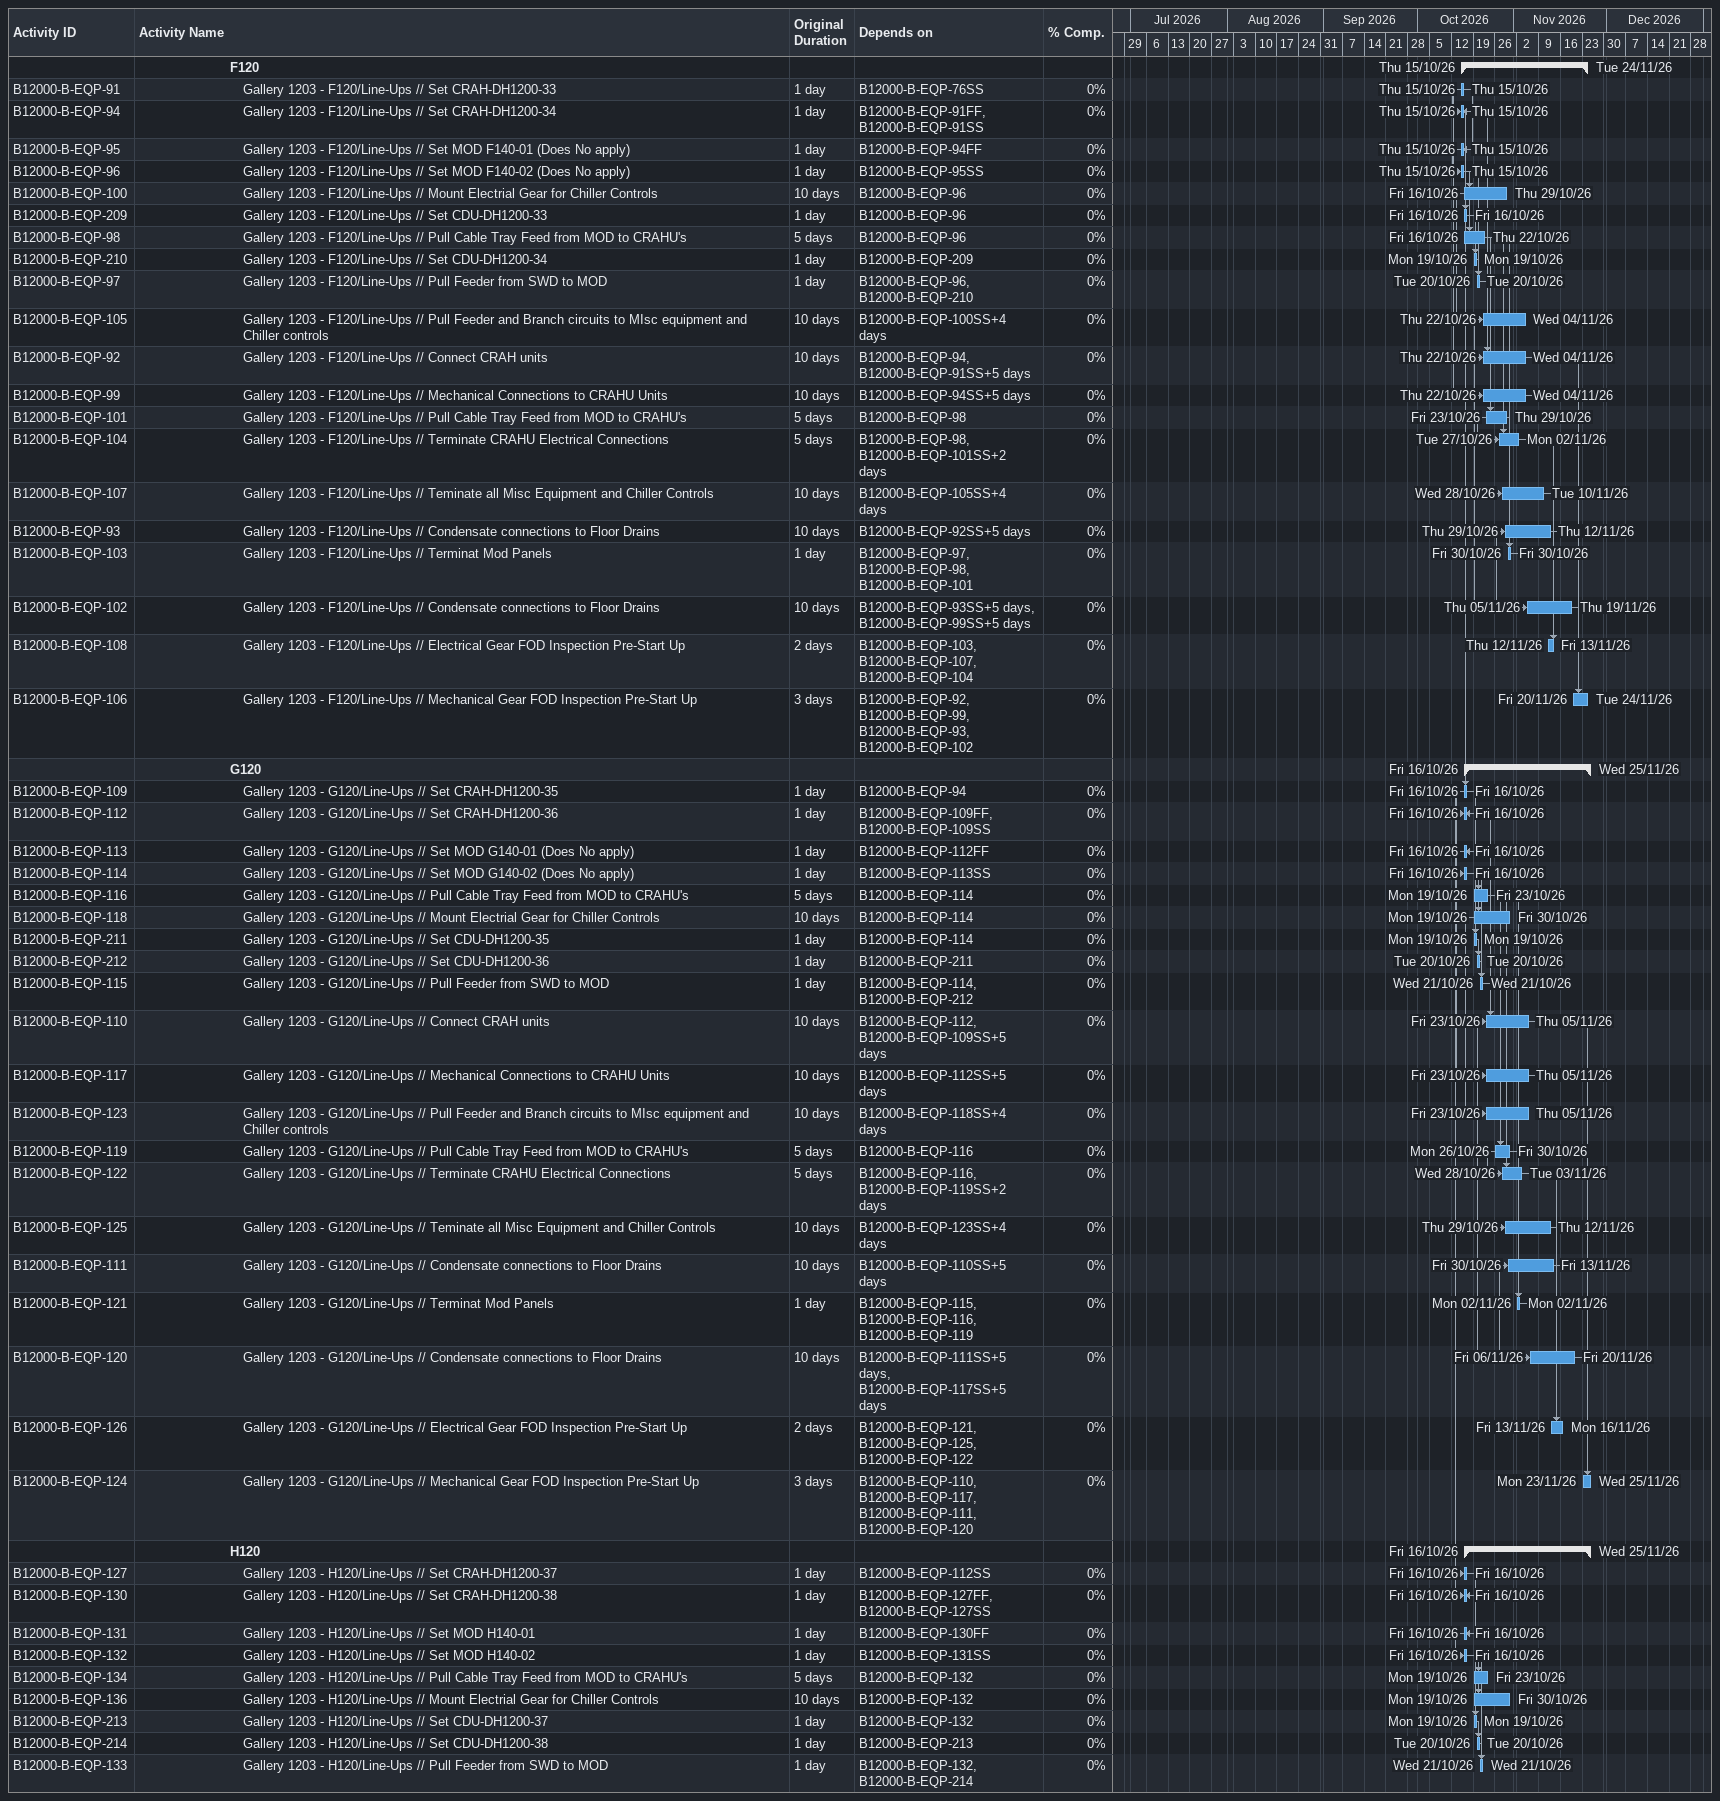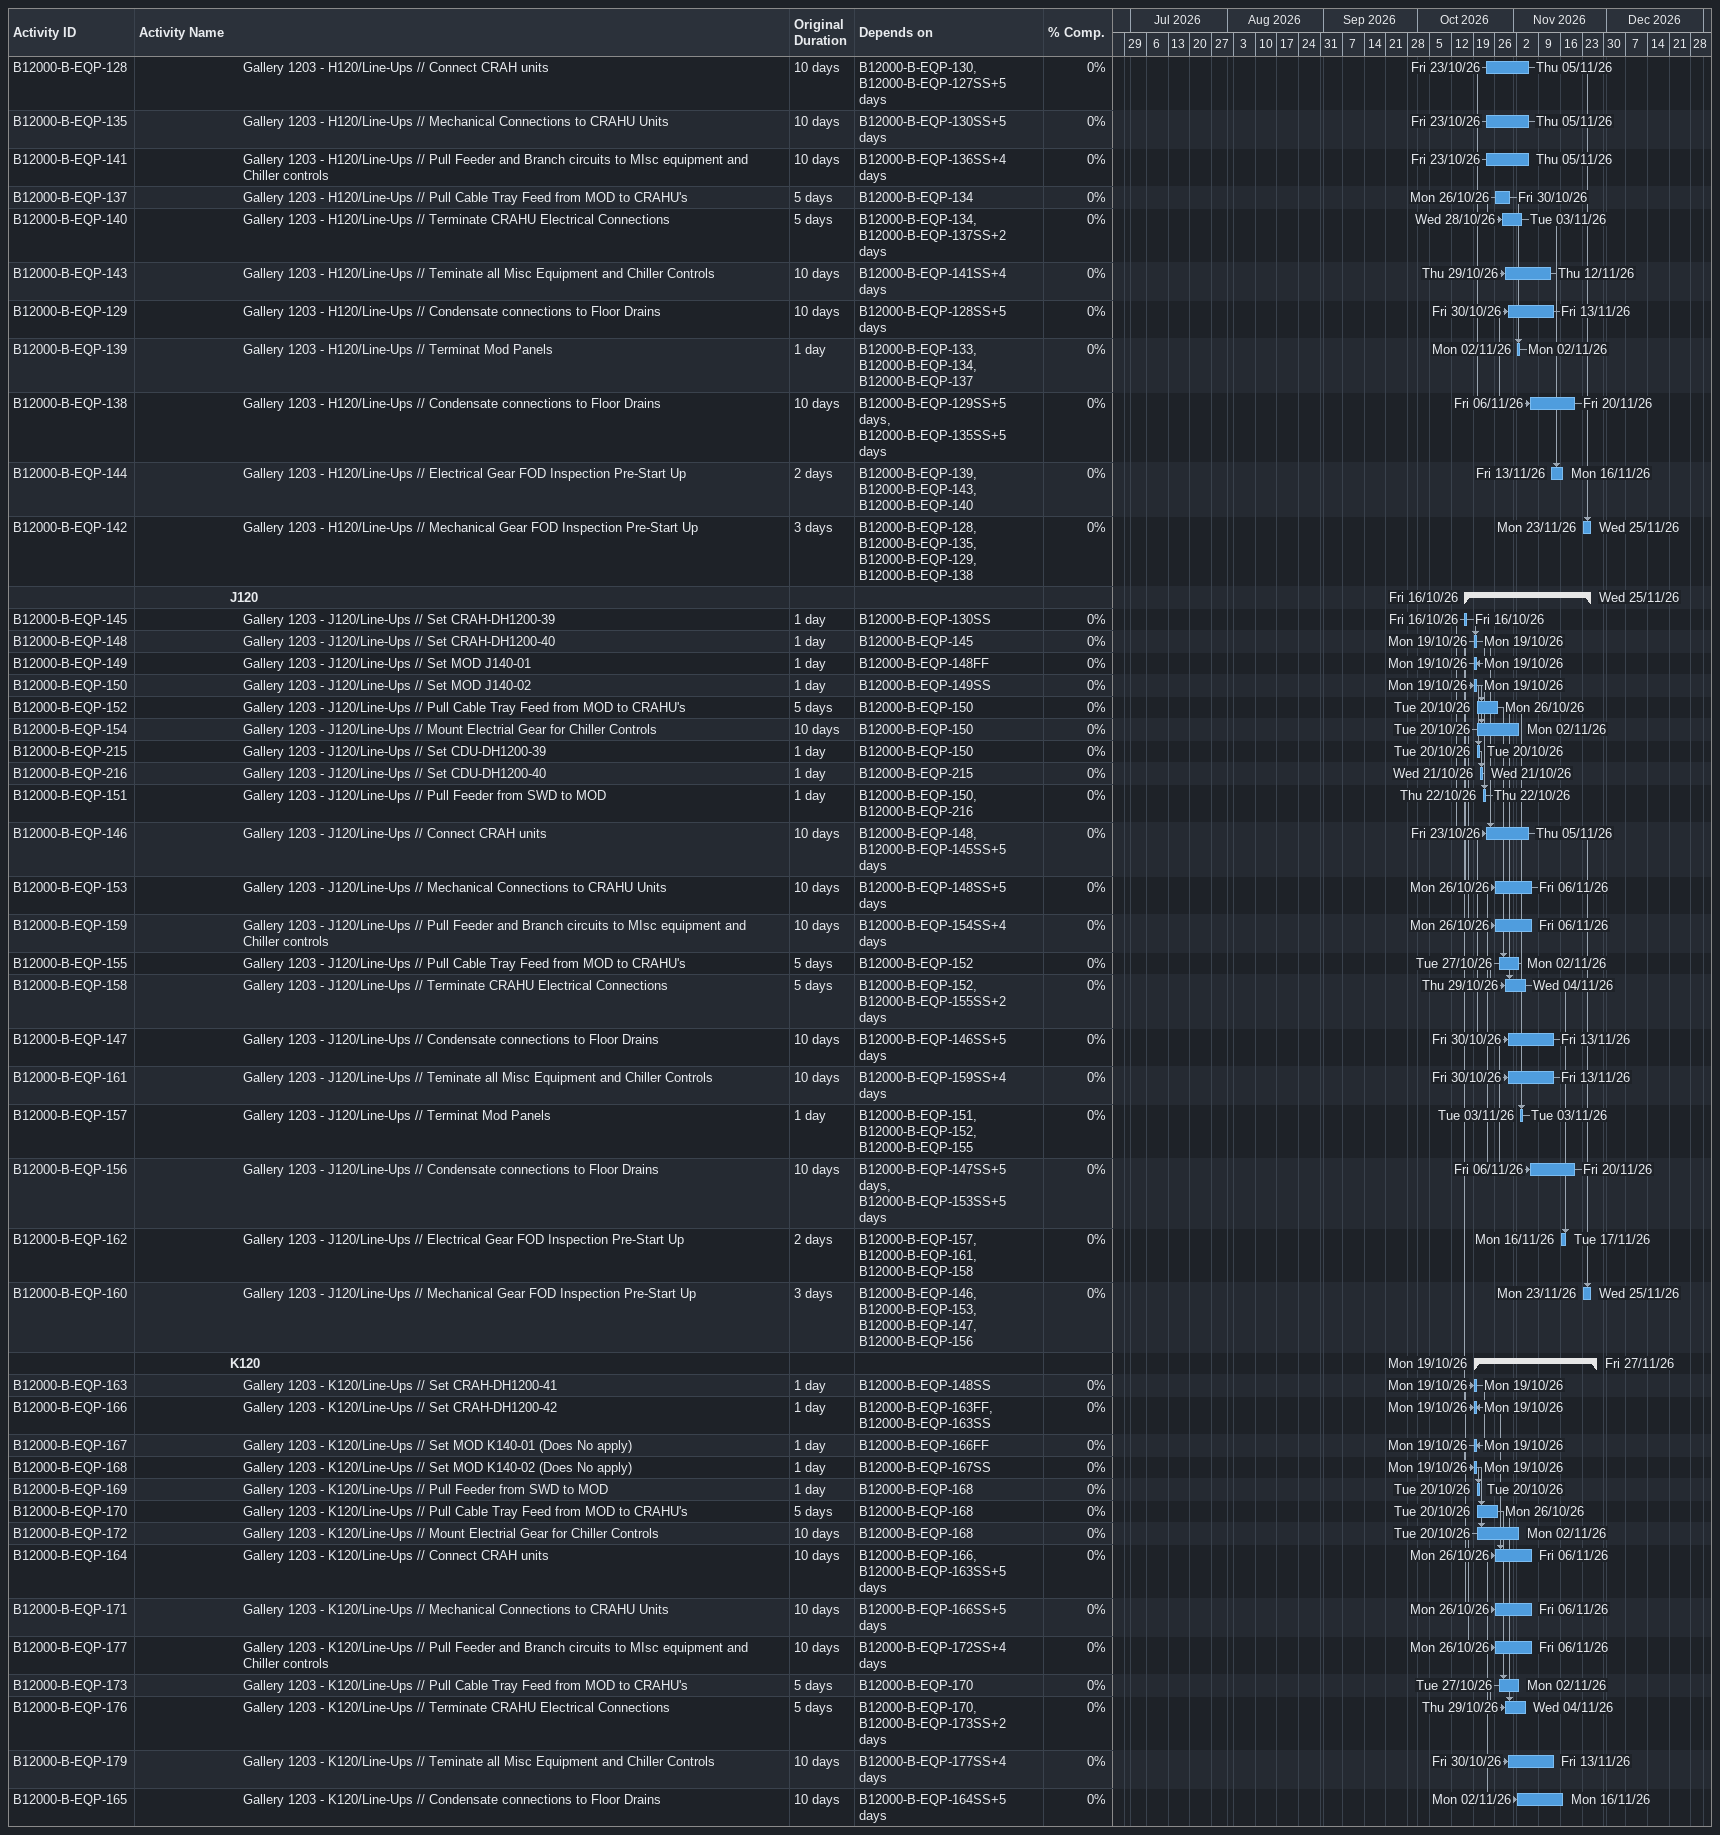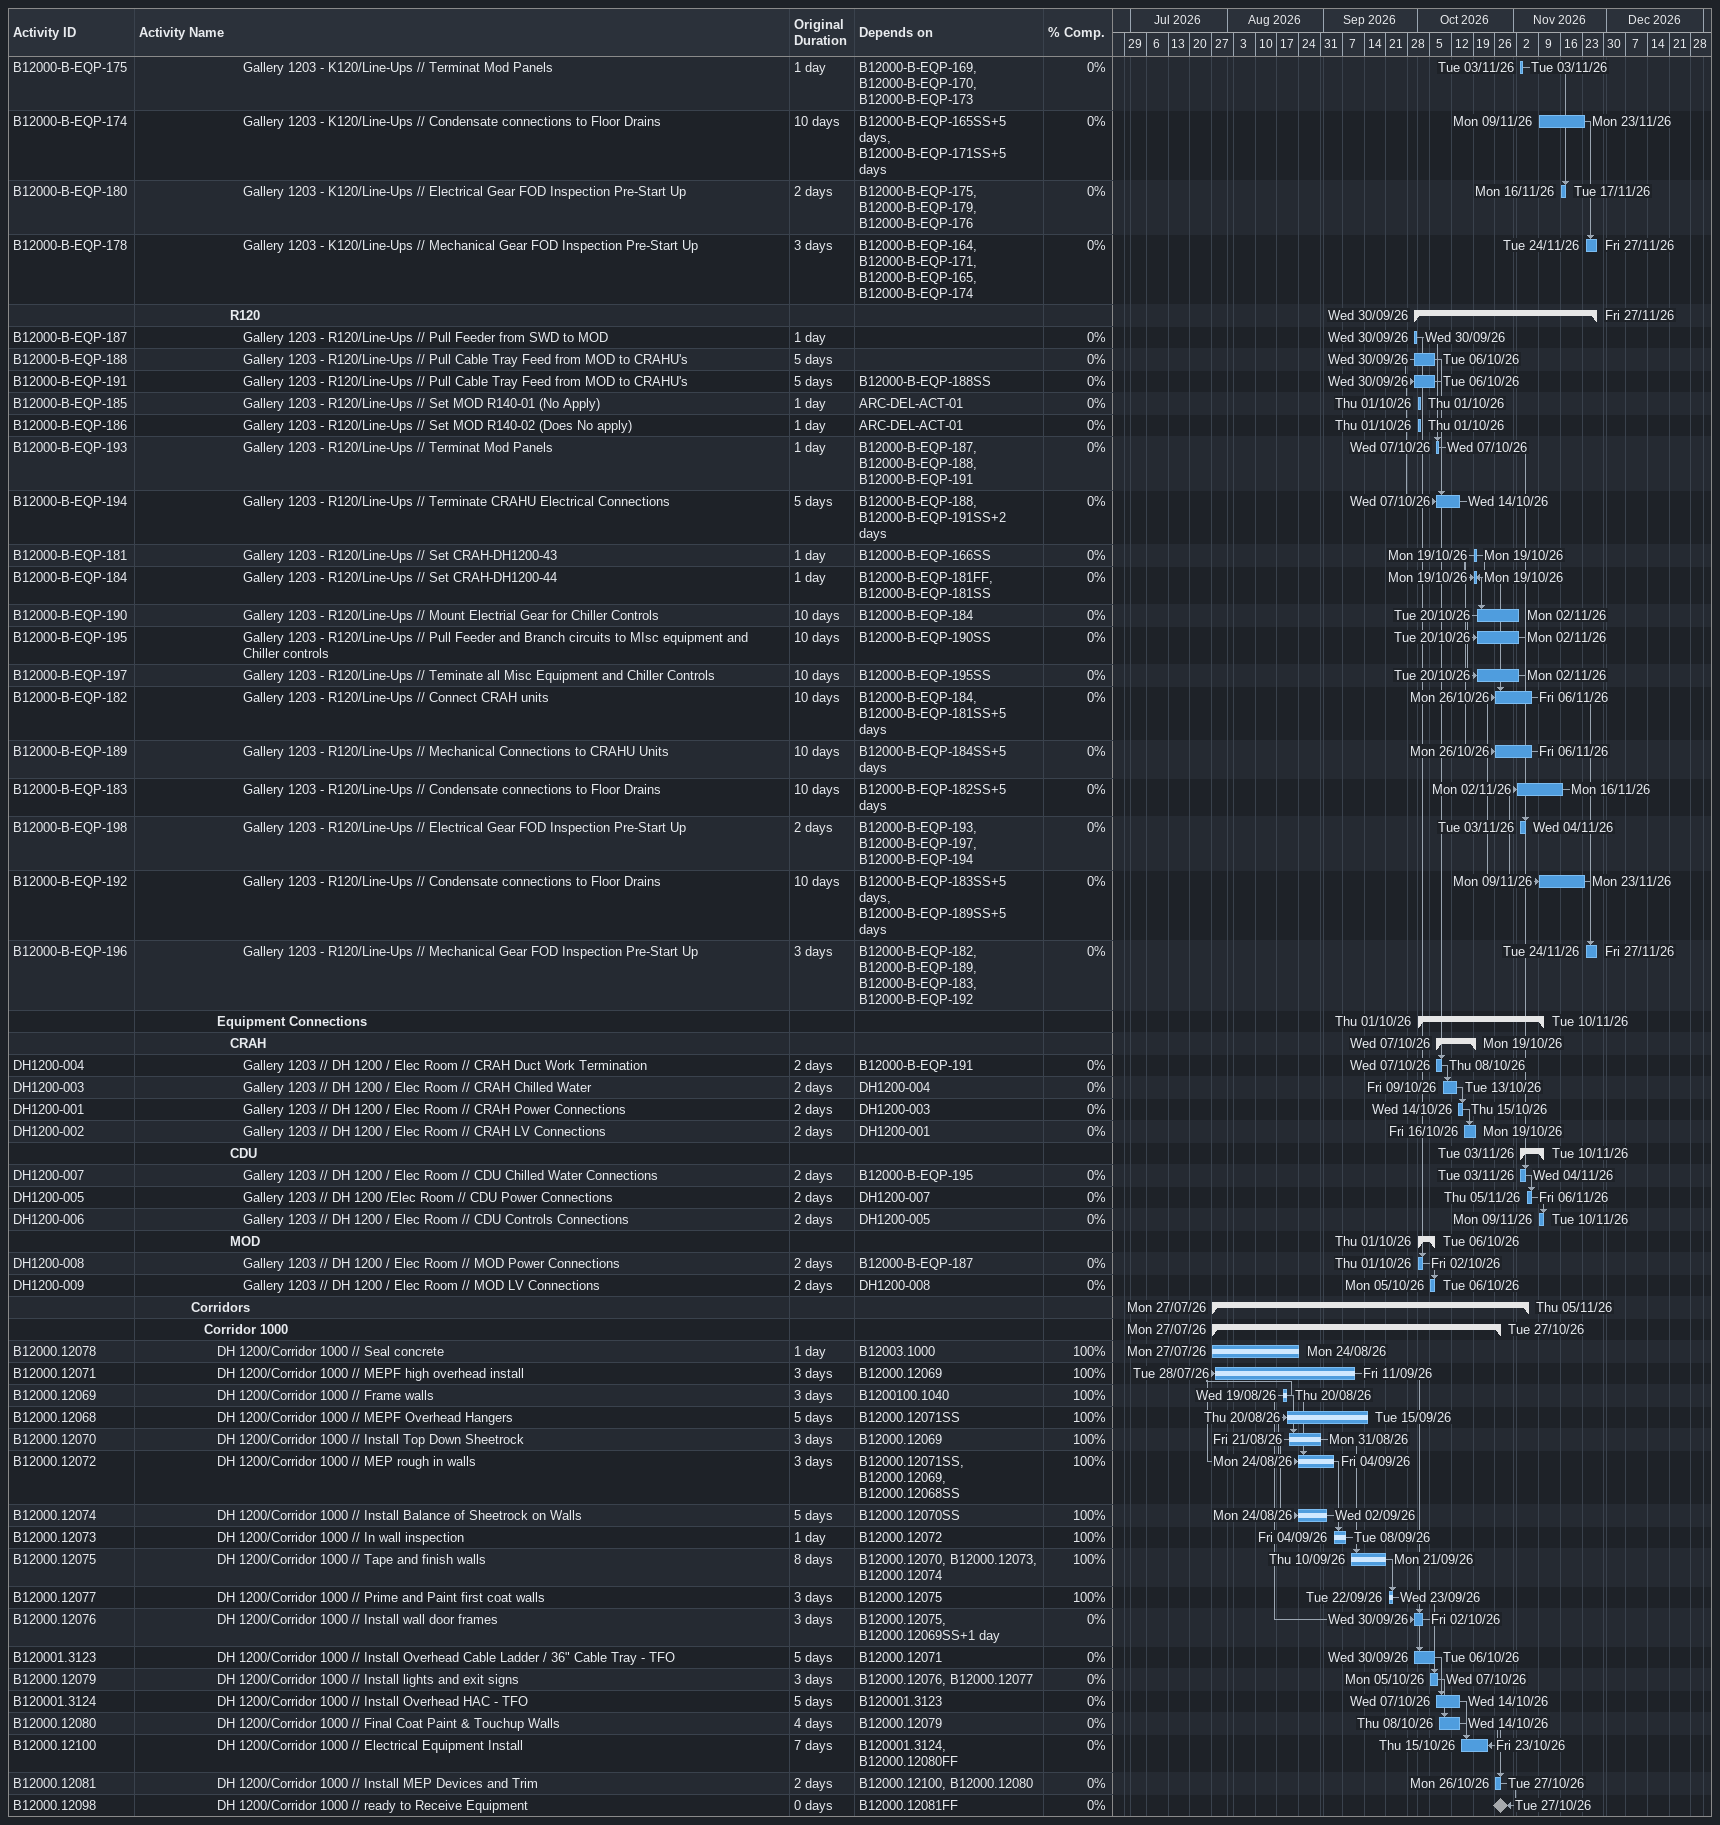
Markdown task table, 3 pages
| ID | Level | Task | Original duration | Start | Finish | Predecessors | % complete |
|---|---|---|---|---|---|---|---|
|  | 8 | **F120** |  | 2026-10-15 | 2026-11-24 |  |  |
| B12000-B-EQP-91 | 9 | Gallery 1203 - F120/Line-Ups // Set CRAH-DH1200-33 | 1d | 2026-10-15 | 2026-10-15 | B12000-B-EQP-76SS | 0 |
| B12000-B-EQP-94 | 9 | Gallery 1203 - F120/Line-Ups // Set CRAH-DH1200-34 | 1d | 2026-10-15 | 2026-10-15 | B12000-B-EQP-91FF, B12000-B-EQP-91SS | 0 |
| B12000-B-EQP-95 | 9 | Gallery 1203 - F120/Line-Ups // Set MOD F140-01 (Does No apply) | 1d | 2026-10-15 | 2026-10-15 | B12000-B-EQP-94FF | 0 |
| B12000-B-EQP-96 | 9 | Gallery 1203 - F120/Line-Ups // Set MOD F140-02 (Does No apply) | 1d | 2026-10-15 | 2026-10-15 | B12000-B-EQP-95SS | 0 |
| B12000-B-EQP-100 | 9 | Gallery 1203 - F120/Line-Ups // Mount Electrial Gear for Chiller Controls | 10d | 2026-10-16 | 2026-10-29 | B12000-B-EQP-96 | 0 |
| B12000-B-EQP-209 | 9 | Gallery 1203 - F120/Line-Ups // Set CDU-DH1200-33 | 1d | 2026-10-16 | 2026-10-16 | B12000-B-EQP-96 | 0 |
| B12000-B-EQP-98 | 9 | Gallery 1203 - F120/Line-Ups // Pull Cable Tray Feed from MOD to CRAHU's | 5d | 2026-10-16 | 2026-10-22 | B12000-B-EQP-96 | 0 |
| B12000-B-EQP-210 | 9 | Gallery 1203 - F120/Line-Ups // Set CDU-DH1200-34 | 1d | 2026-10-19 | 2026-10-19 | B12000-B-EQP-209 | 0 |
| B12000-B-EQP-97 | 9 | Gallery 1203 - F120/Line-Ups // Pull Feeder from SWD to MOD | 1d | 2026-10-20 | 2026-10-20 | B12000-B-EQP-96, B12000-B-EQP-210 | 0 |
| B12000-B-EQP-105 | 9 | Gallery 1203 - F120/Line-Ups // Pull Feeder and Branch circuits to MIsc equipment and Chiller controls | 10d | 2026-10-22 | 2026-11-04 | B12000-B-EQP-100SS+4d | 0 |
| B12000-B-EQP-92 | 9 | Gallery 1203 - F120/Line-Ups // Connect CRAH units | 10d | 2026-10-22 | 2026-11-04 | B12000-B-EQP-94, B12000-B-EQP-91SS+5d | 0 |
| B12000-B-EQP-99 | 9 | Gallery 1203 - F120/Line-Ups // Mechanical Connections to CRAHU Units | 10d | 2026-10-22 | 2026-11-04 | B12000-B-EQP-94SS+5d | 0 |
| B12000-B-EQP-101 | 9 | Gallery 1203 - F120/Line-Ups // Pull Cable Tray Feed from MOD to CRAHU's | 5d | 2026-10-23 | 2026-10-29 | B12000-B-EQP-98 | 0 |
| B12000-B-EQP-104 | 9 | Gallery 1203 - F120/Line-Ups // Terminate CRAHU Electrical Connections | 5d | 2026-10-27 | 2026-11-02 | B12000-B-EQP-98, B12000-B-EQP-101SS+2d | 0 |
| B12000-B-EQP-107 | 9 | Gallery 1203 - F120/Line-Ups // Teminate all Misc Equipment and Chiller Controls | 10d | 2026-10-28 | 2026-11-10 | B12000-B-EQP-105SS+4d | 0 |
| B12000-B-EQP-93 | 9 | Gallery 1203 - F120/Line-Ups // Condensate connections to Floor Drains | 10d | 2026-10-29 | 2026-11-12 | B12000-B-EQP-92SS+5d | 0 |
| B12000-B-EQP-103 | 9 | Gallery 1203 - F120/Line-Ups // Terminat Mod Panels | 1d | 2026-10-30 | 2026-10-30 | B12000-B-EQP-97, B12000-B-EQP-98, B12000-B-EQP-101 | 0 |
| B12000-B-EQP-102 | 9 | Gallery 1203 - F120/Line-Ups // Condensate connections to Floor Drains | 10d | 2026-11-05 | 2026-11-19 | B12000-B-EQP-93SS+5d, B12000-B-EQP-99SS+5d | 0 |
| B12000-B-EQP-108 | 9 | Gallery 1203 - F120/Line-Ups // Electrical Gear FOD Inspection Pre-Start Up | 2d | 2026-11-12 | 2026-11-13 | B12000-B-EQP-103, B12000-B-EQP-107, B12000-B-EQP-104 | 0 |
| B12000-B-EQP-106 | 9 | Gallery 1203 - F120/Line-Ups // Mechanical Gear FOD Inspection Pre-Start Up | 3d | 2026-11-20 | 2026-11-24 | B12000-B-EQP-92, B12000-B-EQP-99, B12000-B-EQP-93, B12000-B-EQP-102 | 0 |
|  | 8 | **G120** |  | 2026-10-16 | 2026-11-25 |  |  |
| B12000-B-EQP-109 | 9 | Gallery 1203 - G120/Line-Ups // Set CRAH-DH1200-35 | 1d | 2026-10-16 | 2026-10-16 | B12000-B-EQP-94 | 0 |
| B12000-B-EQP-112 | 9 | Gallery 1203 - G120/Line-Ups // Set CRAH-DH1200-36 | 1d | 2026-10-16 | 2026-10-16 | B12000-B-EQP-109FF, B12000-B-EQP-109SS | 0 |
| B12000-B-EQP-113 | 9 | Gallery 1203 - G120/Line-Ups // Set MOD G140-01 (Does No apply) | 1d | 2026-10-16 | 2026-10-16 | B12000-B-EQP-112FF | 0 |
| B12000-B-EQP-114 | 9 | Gallery 1203 - G120/Line-Ups // Set MOD G140-02 (Does No apply) | 1d | 2026-10-16 | 2026-10-16 | B12000-B-EQP-113SS | 0 |
| B12000-B-EQP-116 | 9 | Gallery 1203 - G120/Line-Ups // Pull Cable Tray Feed from MOD to CRAHU's | 5d | 2026-10-19 | 2026-10-23 | B12000-B-EQP-114 | 0 |
| B12000-B-EQP-118 | 9 | Gallery 1203 - G120/Line-Ups // Mount Electrial Gear for Chiller Controls | 10d | 2026-10-19 | 2026-10-30 | B12000-B-EQP-114 | 0 |
| B12000-B-EQP-211 | 9 | Gallery 1203 - G120/Line-Ups // Set CDU-DH1200-35 | 1d | 2026-10-19 | 2026-10-19 | B12000-B-EQP-114 | 0 |
| B12000-B-EQP-212 | 9 | Gallery 1203 - G120/Line-Ups // Set CDU-DH1200-36 | 1d | 2026-10-20 | 2026-10-20 | B12000-B-EQP-211 | 0 |
| B12000-B-EQP-115 | 9 | Gallery 1203 - G120/Line-Ups // Pull Feeder from SWD to MOD | 1d | 2026-10-21 | 2026-10-21 | B12000-B-EQP-114, B12000-B-EQP-212 | 0 |
| B12000-B-EQP-110 | 9 | Gallery 1203 - G120/Line-Ups // Connect CRAH units | 10d | 2026-10-23 | 2026-11-05 | B12000-B-EQP-112, B12000-B-EQP-109SS+5d | 0 |
| B12000-B-EQP-117 | 9 | Gallery 1203 - G120/Line-Ups // Mechanical Connections to CRAHU Units | 10d | 2026-10-23 | 2026-11-05 | B12000-B-EQP-112SS+5d | 0 |
| B12000-B-EQP-123 | 9 | Gallery 1203 - G120/Line-Ups // Pull Feeder and Branch circuits to MIsc equipment and Chiller controls | 10d | 2026-10-23 | 2026-11-05 | B12000-B-EQP-118SS+4d | 0 |
| B12000-B-EQP-119 | 9 | Gallery 1203 - G120/Line-Ups // Pull Cable Tray Feed from MOD to CRAHU's | 5d | 2026-10-26 | 2026-10-30 | B12000-B-EQP-116 | 0 |
| B12000-B-EQP-122 | 9 | Gallery 1203 - G120/Line-Ups // Terminate CRAHU Electrical Connections | 5d | 2026-10-28 | 2026-11-03 | B12000-B-EQP-116, B12000-B-EQP-119SS+2d | 0 |
| B12000-B-EQP-125 | 9 | Gallery 1203 - G120/Line-Ups // Teminate all Misc Equipment and Chiller Controls | 10d | 2026-10-29 | 2026-11-12 | B12000-B-EQP-123SS+4d | 0 |
| B12000-B-EQP-111 | 9 | Gallery 1203 - G120/Line-Ups // Condensate connections to Floor Drains | 10d | 2026-10-30 | 2026-11-13 | B12000-B-EQP-110SS+5d | 0 |
| B12000-B-EQP-121 | 9 | Gallery 1203 - G120/Line-Ups // Terminat Mod Panels | 1d | 2026-11-02 | 2026-11-02 | B12000-B-EQP-115, B12000-B-EQP-116, B12000-B-EQP-119 | 0 |
| B12000-B-EQP-120 | 9 | Gallery 1203 - G120/Line-Ups // Condensate connections to Floor Drains | 10d | 2026-11-06 | 2026-11-20 | B12000-B-EQP-111SS+5d, B12000-B-EQP-117SS+5d | 0 |
| B12000-B-EQP-126 | 9 | Gallery 1203 - G120/Line-Ups // Electrical Gear FOD Inspection Pre-Start Up | 2d | 2026-11-13 | 2026-11-16 | B12000-B-EQP-121, B12000-B-EQP-125, B12000-B-EQP-122 | 0 |
| B12000-B-EQP-124 | 9 | Gallery 1203 - G120/Line-Ups // Mechanical Gear FOD Inspection Pre-Start Up | 3d | 2026-11-23 | 2026-11-25 | B12000-B-EQP-110, B12000-B-EQP-117, B12000-B-EQP-111, B12000-B-EQP-120 | 0 |
|  | 8 | **H120** |  | 2026-10-16 | 2026-11-25 |  |  |
| B12000-B-EQP-127 | 9 | Gallery 1203 - H120/Line-Ups // Set CRAH-DH1200-37 | 1d | 2026-10-16 | 2026-10-16 | B12000-B-EQP-112SS | 0 |
| B12000-B-EQP-130 | 9 | Gallery 1203 - H120/Line-Ups // Set CRAH-DH1200-38 | 1d | 2026-10-16 | 2026-10-16 | B12000-B-EQP-127FF, B12000-B-EQP-127SS | 0 |
| B12000-B-EQP-131 | 9 | Gallery 1203 - H120/Line-Ups // Set MOD H140-01 | 1d | 2026-10-16 | 2026-10-16 | B12000-B-EQP-130FF | 0 |
| B12000-B-EQP-132 | 9 | Gallery 1203 - H120/Line-Ups // Set MOD H140-02 | 1d | 2026-10-16 | 2026-10-16 | B12000-B-EQP-131SS | 0 |
| B12000-B-EQP-134 | 9 | Gallery 1203 - H120/Line-Ups // Pull Cable Tray Feed from MOD to CRAHU's | 5d | 2026-10-19 | 2026-10-23 | B12000-B-EQP-132 | 0 |
| B12000-B-EQP-136 | 9 | Gallery 1203 - H120/Line-Ups // Mount Electrial Gear for Chiller Controls | 10d | 2026-10-19 | 2026-10-30 | B12000-B-EQP-132 | 0 |
| B12000-B-EQP-213 | 9 | Gallery 1203 - H120/Line-Ups // Set CDU-DH1200-37 | 1d | 2026-10-19 | 2026-10-19 | B12000-B-EQP-132 | 0 |
| B12000-B-EQP-214 | 9 | Gallery 1203 - H120/Line-Ups // Set CDU-DH1200-38 | 1d | 2026-10-20 | 2026-10-20 | B12000-B-EQP-213 | 0 |
| B12000-B-EQP-133 | 9 | Gallery 1203 - H120/Line-Ups // Pull Feeder from SWD to MOD | 1d | 2026-10-21 | 2026-10-21 | B12000-B-EQP-132, B12000-B-EQP-214 | 0 |
| B12000-B-EQP-128 | 9 | Gallery 1203 - H120/Line-Ups // Connect CRAH units | 10d | 2026-10-23 | 2026-11-05 | B12000-B-EQP-130, B12000-B-EQP-127SS+5d | 0 |
| B12000-B-EQP-135 | 9 | Gallery 1203 - H120/Line-Ups // Mechanical Connections to CRAHU Units | 10d | 2026-10-23 | 2026-11-05 | B12000-B-EQP-130SS+5d | 0 |
| B12000-B-EQP-141 | 9 | Gallery 1203 - H120/Line-Ups // Pull Feeder and Branch circuits to MIsc equipment and Chiller controls | 10d | 2026-10-23 | 2026-11-05 | B12000-B-EQP-136SS+4d | 0 |
| B12000-B-EQP-137 | 9 | Gallery 1203 - H120/Line-Ups // Pull Cable Tray Feed from MOD to CRAHU's | 5d | 2026-10-26 | 2026-10-30 | B12000-B-EQP-134 | 0 |
| B12000-B-EQP-140 | 9 | Gallery 1203 - H120/Line-Ups // Terminate CRAHU Electrical Connections | 5d | 2026-10-28 | 2026-11-03 | B12000-B-EQP-134, B12000-B-EQP-137SS+2d | 0 |
| B12000-B-EQP-143 | 9 | Gallery 1203 - H120/Line-Ups // Teminate all Misc Equipment and Chiller Controls | 10d | 2026-10-29 | 2026-11-12 | B12000-B-EQP-141SS+4d | 0 |
| B12000-B-EQP-129 | 9 | Gallery 1203 - H120/Line-Ups // Condensate connections to Floor Drains | 10d | 2026-10-30 | 2026-11-13 | B12000-B-EQP-128SS+5d | 0 |
| B12000-B-EQP-139 | 9 | Gallery 1203 - H120/Line-Ups // Terminat Mod Panels | 1d | 2026-11-02 | 2026-11-02 | B12000-B-EQP-133, B12000-B-EQP-134, B12000-B-EQP-137 | 0 |
| B12000-B-EQP-138 | 9 | Gallery 1203 - H120/Line-Ups // Condensate connections to Floor Drains | 10d | 2026-11-06 | 2026-11-20 | B12000-B-EQP-129SS+5d, B12000-B-EQP-135SS+5d | 0 |
| B12000-B-EQP-144 | 9 | Gallery 1203 - H120/Line-Ups // Electrical Gear FOD Inspection Pre-Start Up | 2d | 2026-11-13 | 2026-11-16 | B12000-B-EQP-139, B12000-B-EQP-143, B12000-B-EQP-140 | 0 |
| B12000-B-EQP-142 | 9 | Gallery 1203 - H120/Line-Ups // Mechanical Gear FOD Inspection Pre-Start Up | 3d | 2026-11-23 | 2026-11-25 | B12000-B-EQP-128, B12000-B-EQP-135, B12000-B-EQP-129, B12000-B-EQP-138 | 0 |
|  | 8 | **J120** |  | 2026-10-16 | 2026-11-25 |  |  |
| B12000-B-EQP-145 | 9 | Gallery 1203 - J120/Line-Ups // Set CRAH-DH1200-39 | 1d | 2026-10-16 | 2026-10-16 | B12000-B-EQP-130SS | 0 |
| B12000-B-EQP-148 | 9 | Gallery 1203 - J120/Line-Ups // Set CRAH-DH1200-40 | 1d | 2026-10-19 | 2026-10-19 | B12000-B-EQP-145 | 0 |
| B12000-B-EQP-149 | 9 | Gallery 1203 - J120/Line-Ups // Set MOD J140-01 | 1d | 2026-10-19 | 2026-10-19 | B12000-B-EQP-148FF | 0 |
| B12000-B-EQP-150 | 9 | Gallery 1203 - J120/Line-Ups // Set MOD J140-02 | 1d | 2026-10-19 | 2026-10-19 | B12000-B-EQP-149SS | 0 |
| B12000-B-EQP-152 | 9 | Gallery 1203 - J120/Line-Ups // Pull Cable Tray Feed from MOD to CRAHU's | 5d | 2026-10-20 | 2026-10-26 | B12000-B-EQP-150 | 0 |
| B12000-B-EQP-154 | 9 | Gallery 1203 - J120/Line-Ups // Mount Electrial Gear for Chiller Controls | 10d | 2026-10-20 | 2026-11-02 | B12000-B-EQP-150 | 0 |
| B12000-B-EQP-215 | 9 | Gallery 1203 - J120/Line-Ups // Set CDU-DH1200-39 | 1d | 2026-10-20 | 2026-10-20 | B12000-B-EQP-150 | 0 |
| B12000-B-EQP-216 | 9 | Gallery 1203 - J120/Line-Ups // Set CDU-DH1200-40 | 1d | 2026-10-21 | 2026-10-21 | B12000-B-EQP-215 | 0 |
| B12000-B-EQP-151 | 9 | Gallery 1203 - J120/Line-Ups // Pull Feeder from SWD to MOD | 1d | 2026-10-22 | 2026-10-22 | B12000-B-EQP-150, B12000-B-EQP-216 | 0 |
| B12000-B-EQP-146 | 9 | Gallery 1203 - J120/Line-Ups // Connect CRAH units | 10d | 2026-10-23 | 2026-11-05 | B12000-B-EQP-148, B12000-B-EQP-145SS+5d | 0 |
| B12000-B-EQP-153 | 9 | Gallery 1203 - J120/Line-Ups // Mechanical Connections to CRAHU Units | 10d | 2026-10-26 | 2026-11-06 | B12000-B-EQP-148SS+5d | 0 |
| B12000-B-EQP-159 | 9 | Gallery 1203 - J120/Line-Ups // Pull Feeder and Branch circuits to MIsc equipment and Chiller controls | 10d | 2026-10-26 | 2026-11-06 | B12000-B-EQP-154SS+4d | 0 |
| B12000-B-EQP-155 | 9 | Gallery 1203 - J120/Line-Ups // Pull Cable Tray Feed from MOD to CRAHU's | 5d | 2026-10-27 | 2026-11-02 | B12000-B-EQP-152 | 0 |
| B12000-B-EQP-158 | 9 | Gallery 1203 - J120/Line-Ups // Terminate CRAHU Electrical Connections | 5d | 2026-10-29 | 2026-11-04 | B12000-B-EQP-152, B12000-B-EQP-155SS+2d | 0 |
| B12000-B-EQP-147 | 9 | Gallery 1203 - J120/Line-Ups // Condensate connections to Floor Drains | 10d | 2026-10-30 | 2026-11-13 | B12000-B-EQP-146SS+5d | 0 |
| B12000-B-EQP-161 | 9 | Gallery 1203 - J120/Line-Ups // Teminate all Misc Equipment and Chiller Controls | 10d | 2026-10-30 | 2026-11-13 | B12000-B-EQP-159SS+4d | 0 |
| B12000-B-EQP-157 | 9 | Gallery 1203 - J120/Line-Ups // Terminat Mod Panels | 1d | 2026-11-03 | 2026-11-03 | B12000-B-EQP-151, B12000-B-EQP-152, B12000-B-EQP-155 | 0 |
| B12000-B-EQP-156 | 9 | Gallery 1203 - J120/Line-Ups // Condensate connections to Floor Drains | 10d | 2026-11-06 | 2026-11-20 | B12000-B-EQP-147SS+5d, B12000-B-EQP-153SS+5d | 0 |
| B12000-B-EQP-162 | 9 | Gallery 1203 - J120/Line-Ups // Electrical Gear FOD Inspection Pre-Start Up | 2d | 2026-11-16 | 2026-11-17 | B12000-B-EQP-157, B12000-B-EQP-161, B12000-B-EQP-158 | 0 |
| B12000-B-EQP-160 | 9 | Gallery 1203 - J120/Line-Ups // Mechanical Gear FOD Inspection Pre-Start Up | 3d | 2026-11-23 | 2026-11-25 | B12000-B-EQP-146, B12000-B-EQP-153, B12000-B-EQP-147, B12000-B-EQP-156 | 0 |
|  | 8 | **K120** |  | 2026-10-19 | 2026-11-27 |  |  |
| B12000-B-EQP-163 | 9 | Gallery 1203 - K120/Line-Ups // Set CRAH-DH1200-41 | 1d | 2026-10-19 | 2026-10-19 | B12000-B-EQP-148SS | 0 |
| B12000-B-EQP-166 | 9 | Gallery 1203 - K120/Line-Ups // Set CRAH-DH1200-42 | 1d | 2026-10-19 | 2026-10-19 | B12000-B-EQP-163FF, B12000-B-EQP-163SS | 0 |
| B12000-B-EQP-167 | 9 | Gallery 1203 - K120/Line-Ups // Set MOD K140-01 (Does No apply) | 1d | 2026-10-19 | 2026-10-19 | B12000-B-EQP-166FF | 0 |
| B12000-B-EQP-168 | 9 | Gallery 1203 - K120/Line-Ups // Set MOD K140-02 (Does No apply) | 1d | 2026-10-19 | 2026-10-19 | B12000-B-EQP-167SS | 0 |
| B12000-B-EQP-169 | 9 | Gallery 1203 - K120/Line-Ups // Pull Feeder from SWD to MOD | 1d | 2026-10-20 | 2026-10-20 | B12000-B-EQP-168 | 0 |
| B12000-B-EQP-170 | 9 | Gallery 1203 - K120/Line-Ups // Pull Cable Tray Feed from MOD to CRAHU's | 5d | 2026-10-20 | 2026-10-26 | B12000-B-EQP-168 | 0 |
| B12000-B-EQP-172 | 9 | Gallery 1203 - K120/Line-Ups // Mount Electrial Gear for Chiller Controls | 10d | 2026-10-20 | 2026-11-02 | B12000-B-EQP-168 | 0 |
| B12000-B-EQP-164 | 9 | Gallery 1203 - K120/Line-Ups // Connect CRAH units | 10d | 2026-10-26 | 2026-11-06 | B12000-B-EQP-166, B12000-B-EQP-163SS+5d | 0 |
| B12000-B-EQP-171 | 9 | Gallery 1203 - K120/Line-Ups // Mechanical Connections to CRAHU Units | 10d | 2026-10-26 | 2026-11-06 | B12000-B-EQP-166SS+5d | 0 |
| B12000-B-EQP-177 | 9 | Gallery 1203 - K120/Line-Ups // Pull Feeder and Branch circuits to MIsc equipment and Chiller controls | 10d | 2026-10-26 | 2026-11-06 | B12000-B-EQP-172SS+4d | 0 |
| B12000-B-EQP-173 | 9 | Gallery 1203 - K120/Line-Ups // Pull Cable Tray Feed from MOD to CRAHU's | 5d | 2026-10-27 | 2026-11-02 | B12000-B-EQP-170 | 0 |
| B12000-B-EQP-176 | 9 | Gallery 1203 - K120/Line-Ups // Terminate CRAHU Electrical Connections | 5d | 2026-10-29 | 2026-11-04 | B12000-B-EQP-170, B12000-B-EQP-173SS+2d | 0 |
| B12000-B-EQP-179 | 9 | Gallery 1203 - K120/Line-Ups // Teminate all Misc Equipment and Chiller Controls | 10d | 2026-10-30 | 2026-11-13 | B12000-B-EQP-177SS+4d | 0 |
| B12000-B-EQP-165 | 9 | Gallery 1203 - K120/Line-Ups // Condensate connections to Floor Drains | 10d | 2026-11-02 | 2026-11-16 | B12000-B-EQP-164SS+5d | 0 |
| B12000-B-EQP-175 | 9 | Gallery 1203 - K120/Line-Ups // Terminat Mod Panels | 1d | 2026-11-03 | 2026-11-03 | B12000-B-EQP-169, B12000-B-EQP-170, B12000-B-EQP-173 | 0 |
| B12000-B-EQP-174 | 9 | Gallery 1203 - K120/Line-Ups // Condensate connections to Floor Drains | 10d | 2026-11-09 | 2026-11-23 | B12000-B-EQP-165SS+5d, B12000-B-EQP-171SS+5d | 0 |
| B12000-B-EQP-180 | 9 | Gallery 1203 - K120/Line-Ups // Electrical Gear FOD Inspection Pre-Start Up | 2d | 2026-11-16 | 2026-11-17 | B12000-B-EQP-175, B12000-B-EQP-179, B12000-B-EQP-176 | 0 |
| B12000-B-EQP-178 | 9 | Gallery 1203 - K120/Line-Ups // Mechanical Gear FOD Inspection Pre-Start Up | 3d | 2026-11-24 | 2026-11-27 | B12000-B-EQP-164, B12000-B-EQP-171, B12000-B-EQP-165, B12000-B-EQP-174 | 0 |
|  | 8 | **R120** |  | 2026-09-30 | 2026-11-27 |  |  |
| B12000-B-EQP-187 | 9 | Gallery 1203 - R120/Line-Ups // Pull Feeder from SWD to MOD | 1d | 2026-09-30 | 2026-09-30 |  | 0 |
| B12000-B-EQP-188 | 9 | Gallery 1203 - R120/Line-Ups // Pull Cable Tray Feed from MOD to CRAHU's | 5d | 2026-09-30 | 2026-10-06 |  | 0 |
| B12000-B-EQP-191 | 9 | Gallery 1203 - R120/Line-Ups // Pull Cable Tray Feed from MOD to CRAHU's | 5d | 2026-09-30 | 2026-10-06 | B12000-B-EQP-188SS | 0 |
| B12000-B-EQP-185 | 9 | Gallery 1203 - R120/Line-Ups // Set MOD R140-01 (No Apply) | 1d | 2026-10-01 | 2026-10-01 | ARC-DEL-ACT-01 | 0 |
| B12000-B-EQP-186 | 9 | Gallery 1203 - R120/Line-Ups // Set MOD R140-02 (Does No apply) | 1d | 2026-10-01 | 2026-10-01 | ARC-DEL-ACT-01 | 0 |
| B12000-B-EQP-193 | 9 | Gallery 1203 - R120/Line-Ups // Terminat Mod Panels | 1d | 2026-10-07 | 2026-10-07 | B12000-B-EQP-187, B12000-B-EQP-188, B12000-B-EQP-191 | 0 |
| B12000-B-EQP-194 | 9 | Gallery 1203 - R120/Line-Ups // Terminate CRAHU Electrical Connections | 5d | 2026-10-07 | 2026-10-14 | B12000-B-EQP-188, B12000-B-EQP-191SS+2d | 0 |
| B12000-B-EQP-181 | 9 | Gallery 1203 - R120/Line-Ups // Set CRAH-DH1200-43 | 1d | 2026-10-19 | 2026-10-19 | B12000-B-EQP-166SS | 0 |
| B12000-B-EQP-184 | 9 | Gallery 1203 - R120/Line-Ups // Set CRAH-DH1200-44 | 1d | 2026-10-19 | 2026-10-19 | B12000-B-EQP-181FF, B12000-B-EQP-181SS | 0 |
| B12000-B-EQP-190 | 9 | Gallery 1203 - R120/Line-Ups // Mount Electrial Gear for Chiller Controls | 10d | 2026-10-20 | 2026-11-02 | B12000-B-EQP-184 | 0 |
| B12000-B-EQP-195 | 9 | Gallery 1203 - R120/Line-Ups // Pull Feeder and Branch circuits to MIsc equipment and Chiller controls | 10d | 2026-10-20 | 2026-11-02 | B12000-B-EQP-190SS | 0 |
| B12000-B-EQP-197 | 9 | Gallery 1203 - R120/Line-Ups // Teminate all Misc Equipment and Chiller Controls | 10d | 2026-10-20 | 2026-11-02 | B12000-B-EQP-195SS | 0 |
| B12000-B-EQP-182 | 9 | Gallery 1203 - R120/Line-Ups // Connect CRAH units | 10d | 2026-10-26 | 2026-11-06 | B12000-B-EQP-184, B12000-B-EQP-181SS+5d | 0 |
| B12000-B-EQP-189 | 9 | Gallery 1203 - R120/Line-Ups // Mechanical Connections to CRAHU Units | 10d | 2026-10-26 | 2026-11-06 | B12000-B-EQP-184SS+5d | 0 |
| B12000-B-EQP-183 | 9 | Gallery 1203 - R120/Line-Ups // Condensate connections to Floor Drains | 10d | 2026-11-02 | 2026-11-16 | B12000-B-EQP-182SS+5d | 0 |
| B12000-B-EQP-198 | 9 | Gallery 1203 - R120/Line-Ups // Electrical Gear FOD Inspection Pre-Start Up | 2d | 2026-11-03 | 2026-11-04 | B12000-B-EQP-193, B12000-B-EQP-197, B12000-B-EQP-194 | 0 |
| B12000-B-EQP-192 | 9 | Gallery 1203 - R120/Line-Ups // Condensate connections to Floor Drains | 10d | 2026-11-09 | 2026-11-23 | B12000-B-EQP-183SS+5d, B12000-B-EQP-189SS+5d | 0 |
| B12000-B-EQP-196 | 9 | Gallery 1203 - R120/Line-Ups // Mechanical Gear FOD Inspection Pre-Start Up | 3d | 2026-11-24 | 2026-11-27 | B12000-B-EQP-182, B12000-B-EQP-189, B12000-B-EQP-183, B12000-B-EQP-192 | 0 |
|  | 7 | **Equipment Connections** |  | 2026-10-01 | 2026-11-10 |  |  |
|  | 8 | **CRAH** |  | 2026-10-07 | 2026-10-19 |  |  |
| DH1200-004 | 9 | Gallery 1203 // DH 1200 / Elec Room // CRAH Duct Work Termination | 2d | 2026-10-07 | 2026-10-08 | B12000-B-EQP-191 | 0 |
| DH1200-003 | 9 | Gallery 1203 // DH 1200 / Elec Room // CRAH Chilled Water | 2d | 2026-10-09 | 2026-10-13 | DH1200-004 | 0 |
| DH1200-001 | 9 | Gallery 1203 // DH 1200 / Elec Room // CRAH Power Connections | 2d | 2026-10-14 | 2026-10-15 | DH1200-003 | 0 |
| DH1200-002 | 9 | Gallery 1203 // DH 1200 / Elec Room // CRAH LV Connections | 2d | 2026-10-16 | 2026-10-19 | DH1200-001 | 0 |
|  | 8 | **CDU** |  | 2026-11-03 | 2026-11-10 |  |  |
| DH1200-007 | 9 | Gallery 1203 // DH 1200 / Elec Room // CDU Chilled Water Connections | 2d | 2026-11-03 | 2026-11-04 | B12000-B-EQP-195 | 0 |
| DH1200-005 | 9 | Gallery 1203 // DH 1200 /Elec Room // CDU Power Connections | 2d | 2026-11-05 | 2026-11-06 | DH1200-007 | 0 |
| DH1200-006 | 9 | Gallery 1203 // DH 1200 / Elec Room // CDU Controls Connections | 2d | 2026-11-09 | 2026-11-10 | DH1200-005 | 0 |
|  | 8 | **MOD** |  | 2026-10-01 | 2026-10-06 |  |  |
| DH1200-008 | 9 | Gallery 1203 // DH 1200 / Elec Room // MOD Power Connections | 2d | 2026-10-01 | 2026-10-02 | B12000-B-EQP-187 | 0 |
| DH1200-009 | 9 | Gallery 1203 // DH 1200 / Elec Room // MOD LV Connections | 2d | 2026-10-05 | 2026-10-06 | DH1200-008 | 0 |
|  | 5 | **Corridors** |  | 2026-07-27 | 2026-11-05 |  |  |
|  | 6 | **Corridor 1000** |  | 2026-07-27 | 2026-10-27 |  |  |
| B12000.12078 | 7 | DH 1200/Corridor 1000 // Seal concrete | 1d | 2026-07-27 | 2026-08-24 | B12003.1000 | 100 |
| B12000.12071 | 7 | DH 1200/Corridor 1000 // MEPF high overhead install | 3d | 2026-07-28 | 2026-09-11 | B12000.12069 | 100 |
| B12000.12069 | 7 | DH 1200/Corridor 1000 // Frame walls | 3d | 2026-08-19 | 2026-08-20 | B1200100.1040 | 100 |
| B12000.12068 | 7 | DH 1200/Corridor 1000 // MEPF Overhead Hangers | 5d | 2026-08-20 | 2026-09-15 | B12000.12071SS | 100 |
| B12000.12070 | 7 | DH 1200/Corridor 1000 // Install Top Down Sheetrock | 3d | 2026-08-21 | 2026-08-31 | B12000.12069 | 100 |
| B12000.12072 | 7 | DH 1200/Corridor 1000 // MEP rough in walls | 3d | 2026-08-24 | 2026-09-04 | B12000.12071SS, B12000.12069, B12000.12068SS | 100 |
| B12000.12074 | 7 | DH 1200/Corridor 1000 // Install Balance of Sheetrock on Walls | 5d | 2026-08-24 | 2026-09-02 | B12000.12070SS | 100 |
| B12000.12073 | 7 | DH 1200/Corridor 1000 // In wall inspection | 1d | 2026-09-04 | 2026-09-08 | B12000.12072 | 100 |
| B12000.12075 | 7 | DH 1200/Corridor 1000 // Tape and finish walls | 8d | 2026-09-10 | 2026-09-21 | B12000.12070, B12000.12073, B12000.12074 | 100 |
| B12000.12077 | 7 | DH 1200/Corridor 1000 // Prime and Paint first coat walls | 3d | 2026-09-22 | 2026-09-23 | B12000.12075 | 100 |
| B12000.12076 | 7 | DH 1200/Corridor 1000 // Install wall door frames | 3d | 2026-09-30 | 2026-10-02 | B12000.12075, B12000.12069SS+1d | 0 |
| B120001.3123 | 7 | DH 1200/Corridor 1000 // Install Overhead Cable Ladder / 36" Cable Tray - TFO | 5d | 2026-09-30 | 2026-10-06 | B12000.12071 | 0 |
| B12000.12079 | 7 | DH 1200/Corridor 1000 // Install lights and exit signs | 3d | 2026-10-05 | 2026-10-07 | B12000.12076, B12000.12077 | 0 |
| B120001.3124 | 7 | DH 1200/Corridor 1000 // Install Overhead HAC - TFO | 5d | 2026-10-07 | 2026-10-14 | B120001.3123 | 0 |
| B12000.12080 | 7 | DH 1200/Corridor 1000 // Final Coat Paint & Touchup Walls | 4d | 2026-10-08 | 2026-10-14 | B12000.12079 | 0 |
| B12000.12100 | 7 | DH 1200/Corridor 1000 // Electrical Equipment Install | 7d | 2026-10-15 | 2026-10-23 | B120001.3124, B12000.12080FF | 0 |
| B12000.12081 | 7 | DH 1200/Corridor 1000 // Install MEP Devices and Trim | 2d | 2026-10-26 | 2026-10-27 | B12000.12100, B12000.12080 | 0 |
| B12000.12098 | 7 | DH 1200/Corridor 1000 // ready to Receive Equipment | 0d | 2026-10-27 | 2026-10-27 | B12000.12081FF | 0 |
